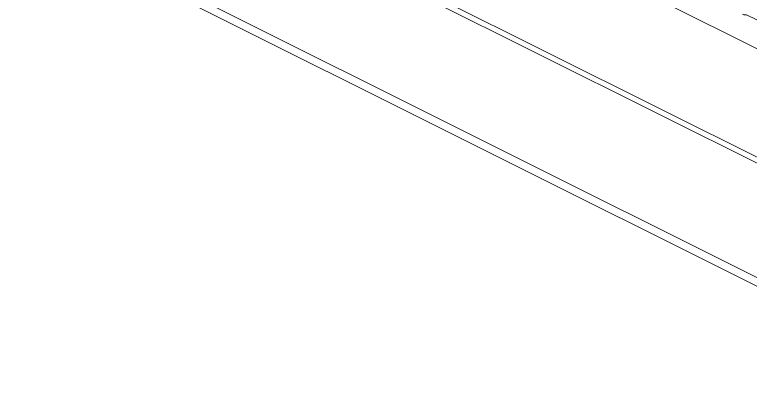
# Model space of a CAD drawing. Header units: millimetres. Extents: x 0 to 2524, y 0 to 1785.
# Drawn here: x 1384.8 to 1468.3, y 619.6 to 663.6 of the extents above; entities that cross this region are included whole.
import ezdxf

# ---------------------------------------------------------------- set-up
doc = ezdxf.new("R2010")
doc.units = ezdxf.units.MM
doc.header["$LTSCALE"] = 0.1
doc.layers.get('0').update_dxf_attribs({"lineweight": 13})

msp = doc.modelspace()

# ---------------------------------------------------------------- linework, layer by layer
for p, q in [((1146.513, 795.068), (1496.223, 620.213)), ((1495.073, 633.748), (1171.501, 795.534)), ((1146.513, 794.082), (1495.486, 619.595)), ((1485.108, 651.746), (1389.072, 699.763)), ((1379.107, 692.423), (1495.073, 634.44)), ((1467.866, 663.632), (1472.074, 661.528))]:
    msp.add_line(p, q)
msp.add_open_spline([(1467.866, 663.632), (1467.826, 663.626), (1467.678, 663.611), (1467.522, 663.629), (1467.425, 663.678)], degree=3, knots=[0, 0, 0, 0, 0.271294, 1, 1, 1, 1])

doc.saveas('drawing.dxf')
